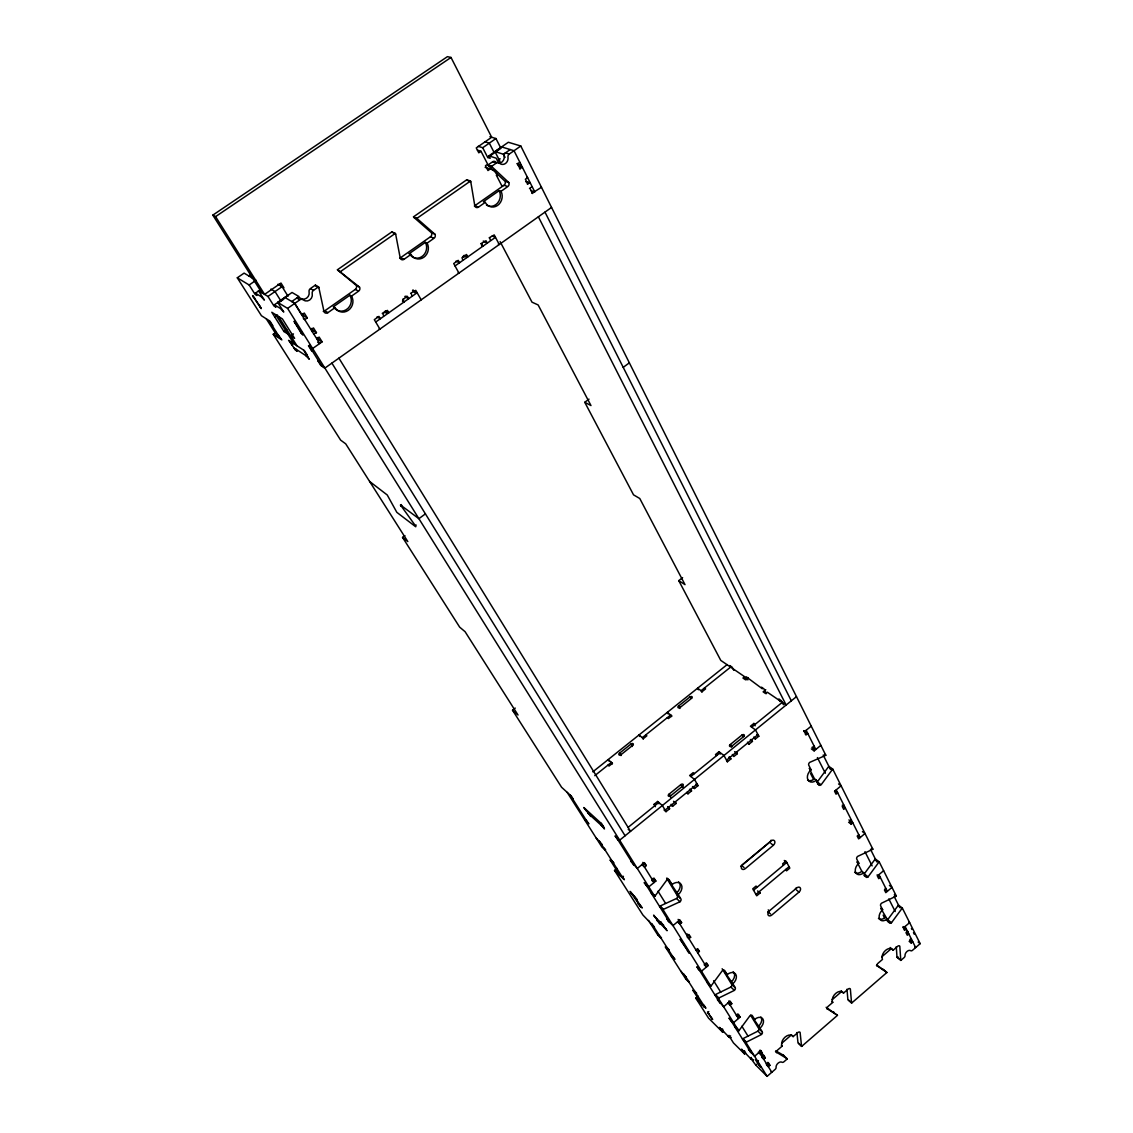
<?xml version="1.0" encoding="UTF-8"?>
<svg xmlns="http://www.w3.org/2000/svg" width="1133" height="1133" viewBox="0 0 1133 1133"><rect width="100%" height="100%" fill="white"/><g stroke="black" fill="none" stroke-linecap="round" stroke-linejoin="round"><path stroke-width="1.5" d="M896.274 946.65L896.982 956.932A2.039 1.331 -51.9 0 0 897.095 957.343L900.862 960.402L904.035 957.654A2.039 1.331 -52 0 0 905.026 955.601A4.065 2.648 -52.1 0 1 907.009 951.479A4.065 2.648 -52.1 0 1 910.677 950.686A2.039 1.317 -52.3 0 0 912.518 950.29L920.166 943.676L902.35 908.085L898.511 905.125A2.068 1.36 -52.8 0 0 898.115 905.564L887.677 919.727A2.068 1.374 -52.4 0 1 886.417 920.265M887.309 918.877A7.28 4.844 -52.4 0 1 879.59 918.948A7.28 4.844 -52.4 0 1 882.664 909.785L880.752 908.284L889.292 922.744A2.068 1.374 -52.4 0 0 891.487 922.715L901.939 908.524A2.068 1.36 -52.8 0 1 902.35 908.085M651.234 893.087L654.704 896.33A2.308 1.671 -48.3 0 0 655.171 895.849L666.756 880.129A2.294 1.671 -48.9 0 1 669.405 880.129L672.067 884.491A8.002 5.792 -48.9 0 1 681.245 884.505A8.002 5.792 -48.9 0 1 678.242 894.574L680.876 898.88A2.28 1.643 -48.8 0 1 680.012 901.741L663.556 909.289A2.28 1.643 -48.2 0 0 663.017 909.643L659.548 906.386A2.28 1.643 -48.2 0 1 660.086 906.032L676.5 898.511A2.266 1.643 -48.8 0 0 677.35 895.665L666.615 878.132M816.61 782.393A2.209 1.572 -54 0 0 817.261 781.997L828.435 766.829A2.209 1.572 -54.5 0 1 828.874 766.375L832.769 769.137L872.849 849.169A2.139 1.459 -53.5 0 1 872.368 849.495L857.653 856.392A2.139 1.459 -53.1 0 0 856.76 859.111L858.856 863.233A7.449 5.07 -52.9 0 0 855.755 872.693A7.449 5.07 -52.9 0 0 863.743 872.764L865.81 876.829A2.124 1.43 -52.9 0 0 868.076 876.843L878.783 862.298A2.11 1.43 -53.3 0 1 879.208 861.859L875.356 858.97A2.11 1.43 -53.3 0 0 874.931 859.409L864.252 873.897M832.769 769.137A2.209 1.572 -54.5 0 0 832.33 769.59L821.128 784.801A2.224 1.572 -54 0 1 818.706 784.687L817.417 783.753M722.132 968.743L731.706 984.379A2.167 1.487 -48.5 0 1 730.87 987.055L715.405 994.59A2.181 1.501 -48 0 0 714.909 994.944L718.379 998.315A2.181 1.501 -48 0 1 718.889 997.961L734.368 990.398A2.181 1.487 -48.5 0 0 735.218 987.707L732.824 983.798A7.648 5.268 -48.6 0 0 735.77 974.323A7.648 5.268 -48.6 0 0 727.202 974.607L724.78 970.641A2.195 1.515 -48.5 0 0 722.302 970.712L711.255 985.724A2.195 1.515 -48.1 0 1 710.802 986.177L707.332 982.821M750.612 1015.253L758.756 1028.537A2.124 1.416 -48.4 0 1 757.92 1031.143L742.951 1038.664A2.124 1.43 -47.9 0 0 742.455 1039.003L745.925 1042.431A2.139 1.43 -48 0 1 746.42 1042.091L761.433 1034.528A2.124 1.416 -48.4 0 0 762.268 1031.908L759.988 1028.183A7.464 5.014 -48.4 0 0 762.906 1019.006A7.464 5.014 -48.4 0 0 754.635 1019.431L752.312 1015.65A2.139 1.445 -48.4 0 0 749.933 1015.763L739.141 1030.421A2.153 1.445 -48 0 1 738.716 1030.874L735.232 1027.461A2.139 1.445 -48 0 0 735.671 1027.022L738.56 1029.855M767.848 1062.357L768.429 1062.924L766.857 1064.284L766.276 1063.717M909.983 939.54L912.731 941.721L911.229 943.01L909.955 940.503L911.456 939.2L910.507 938.45M768.429 1062.924L769.916 1065.332L768.344 1066.691L766.418 1064.779M897.095 957.343L897.888 956.663M751.335 1057.429L750.556 1058.095L755.81 1065.119L767.112 1076.35L775.114 1069.41A2.096 1.374 -48.2 0 0 776.091 1067.343A4.178 2.733 -48.3 0 1 778.059 1063.193A4.178 2.733 -48.3 0 1 781.982 1062.23A2.082 1.374 -48.4 0 0 783.951 1061.763L787.237 1058.902A2.082 1.374 -48.5 0 0 786.953 1058.619L775.482 1051.608M796.91 1032.517L797.972 1042.657A2.068 1.36 -49 0 0 798.114 1043.054L801.668 1046.396L837.443 1015.38A2.068 1.345 -50 0 0 837.188 1015.083L826.651 1008.441M846.974 989.236L847.866 999.462A2.054 1.345 -50.5 0 0 847.994 999.858L851.648 1003.059L886.87 972.525A2.039 1.331 -51.5 0 0 886.629 972.227L876.446 965.401M760.342 1050.234L760.923 1050.801L754.578 1056.282L748.431 1049.271L749.579 1050.404M745.684 1052.911L744.523 1053.902L741.548 1049.158L751.306 1059.298L752.085 1058.619M752.822 1060.361L753.601 1059.681M760.923 1050.801L762.438 1053.237L760.852 1054.611L758.331 1052.132M904.205 929.881L906.358 929.074L903.185 926.582M763.231 1054.894L763.812 1055.474L762.226 1056.834L761.645 1056.268M906.485 931.793L908.808 933.946L907.306 935.249L906.018 932.714L907.533 931.411L906.896 930.901M758.444 1060.615L757.255 1061.635L760.611 1067.074L755.527 1059.921M906.91 932.445L908.029 931.468M755.81 1065.119L756.971 1064.114M781.643 1043.366L791.372 1034.953L793.142 1036.624L797.83 1032.574A2.096 1.374 -49.1 0 1 800.11 1032.446L801.527 1046A2.082 1.36 -49 0 0 801.668 1046.396M832.118 999.759L841.692 991.488L843.533 993.089L848.135 989.095A2.068 1.36 -50.6 0 1 850.359 989.01L851.52 1002.663A2.054 1.345 -50.5 0 0 851.648 1003.059M881.8 956.847L891.232 948.703L893.116 950.219L897.662 946.296A2.054 1.345 -52.1 0 1 899.814 946.253L900.749 959.991A2.039 1.331 -52 0 0 900.862 960.402M763.812 1055.474L765.313 1057.896L763.741 1059.256L761.999 1057.542M793.142 1036.624A7.336 4.844 -48.8 0 0 785.098 1037.092A7.336 4.844 -48.8 0 0 782.181 1046.099L777.479 1050.164A2.096 1.388 -48.5 0 0 776.643 1052.741M843.533 993.089A7.251 4.773 -50.3 0 0 835.701 993.414A7.251 4.773 -50.3 0 0 832.741 1002.408L828.096 1006.416A2.082 1.36 -50 0 0 827.26 1008.979M743.786 1051.382L744.551 1050.716M744.537 1052.571L745.302 1051.906M749.947 1051.707L750.74 1051.027M723.491 1031.313L722.585 1032.092L719.582 1027.376L729.029 1037.177L730.558 1035.859M744.523 1053.902L733.448 1042.898L730.459 1038.168L731.238 1037.502M737.923 1014.021L738.504 1014.587L736.889 1015.975L736.308 1015.409M889.419 885.425L891.983 887.38L885.794 892.662L884.448 890.014L886.006 888.697L885.369 888.201M721.749 1029.515L722.514 1028.863M722.5 1030.704L723.265 1030.053M738.504 1014.587L740.076 1017.122L733.589 1022.674L728.958 1018.142L731.691 1021.796M729.029 1037.177L728.278 1035.987L729.043 1035.335M877.084 874.917L880.284 877.353L878.726 878.684L877.367 875.993L883.613 870.682M718.549 1000.779L717.401 999.66L723.647 1006.727L730.19 1001.161L731.791 1003.725L730.148 1005.127L727.627 1002.691M704.528 1005.438L703.763 1006.09L704.528 1007.294L702.389 1005.183L703.154 1004.532M708.805 1011.571L707.658 1012.534L712.629 1019.502L707.488 1012.137L709.258 1014.12M722.585 1032.092L708.55 1018.156L695.804 998.131L698.098 996.19M699.656 970.542L698.495 969.437L699.33 968.729M704.839 964.31L706.51 962.894L708.167 965.571L701.469 971.222L696.837 966.775L698.495 969.437M858.814 834.738L857.214 836.097L858.616 838.887L865.003 833.506L862.425 831.608M767.678 912.235A3.272 2.28 -50.5 0 0 768.146 911.895L796.74 887.975A3.257 2.252 -51.4 0 1 800.309 887.989A3.257 2.252 -51.4 0 1 799.006 892.096L771.785 915.039A3.272 2.28 -50.5 0 1 768.16 915.067A3.272 2.28 -50.5 0 1 769.449 910.946L768.231 909.898M697.716 952.825L699.401 951.408L697.716 948.689L696.03 950.105M848.589 822.218L851.166 824.116L852.781 822.77L848.914 819.924M753.544 890.226L786.741 862.468L784.263 860.457M755.938 894.419L789.05 866.688M759.266 891.629L760.059 893.016L756.731 895.806L752.751 888.839L756.079 886.048L756.886 887.436M851.35 819.938L849.736 821.283L851.166 824.116M687.235 935.929L688.935 934.498L690.648 937.26L688.949 938.69L687.193 937.033M843.887 805.138L842.258 806.498L843.717 809.373L845.345 808.013L842.286 805.152M677.562 921.922L679.899 924.103L681.613 922.673L679.871 919.869L672.988 925.59L668.357 921.228L669.206 920.506M740.656 866.15A3.342 2.379 -50.8 0 0 741.676 865.527L769.59 842.329A3.328 2.365 -51.9 0 0 771.006 840.233M773.301 845.317L745.33 868.6A3.357 2.393 -50.9 0 1 741.563 868.572A3.357 2.393 -50.9 0 1 742.88 864.309L770.936 840.998A3.342 2.365 -51.9 0 1 774.632 841.083A3.342 2.365 -51.9 0 1 773.301 845.317L770.822 843.334M652.282 879.576L654.038 878.132L655.851 881.049L648.798 886.856L644.167 882.565L647.141 886.544M811.964 747.355L814.287 746.42L813.65 745.967M811.341 748.885L814.145 750.853L820.859 745.33M631.973 862.284L630.826 861.222L637.298 868.459L644.436 862.61L646.277 865.584L644.493 867.042L641.59 864.38M806.016 734.765L807.716 733.377L803.821 730.672L806.016 734.765L805.379 734.311M621.564 875.979L622.64 876.984L623.462 876.305M811.242 726.126L804.458 731.677L803.807 731.224M664.037 809.982L666.02 811.667L669.603 808.764L668.088 806.71M671.968 805.832L672.577 806.342L676.132 803.439L675.24 801.895M687.391 793.298L687.986 793.808L691.541 790.919L690.648 789.375M692.461 786.869L694.501 788.511L698.041 785.636L694.501 779.419L689.629 775.524L693.169 772.649L694.373 773.627M726.777 761.277L727.4 761.758L730.898 758.912L729.425 756.872M736.478 752.128L737.328 753.686L733.83 756.532L732.343 754.493M748.318 743.758L748.955 744.225L752.439 741.393L750.967 739.367M754.705 738.574L755.343 739.042L758.813 736.209L755.484 729.907L750.414 726.253L753.884 723.435L755.145 724.341M653.387 926.1L654.449 927.12L642.907 915.011L614.525 870.427L617.003 868.416M655.412 806.682L654.038 804.373L657.607 801.47L662.366 805.506L666.02 811.667M727.4 761.758L723.959 755.499L718.988 751.717L715.475 754.564L716.722 755.513M628.22 827.274L658.797 802.476M690.833 776.487L720.234 752.666M741.803 735.161L730.162 744.608A1.728 1.105 -28.3 0 0 729.779 746.378A1.728 1.105 -28.3 0 0 732.031 746.01L743.701 736.549A1.728 1.105 -27.9 0 0 744.069 734.793A1.728 1.105 -27.9 0 0 741.803 735.161L743.701 736.549M751.675 727.159L782.393 702.262M670.722 795.763L682.604 786.118A1.742 1.119 -30.1 0 0 683.029 784.305A1.742 1.119 -30.1 0 0 680.791 784.645L668.923 794.275A1.756 1.133 -30.6 0 0 668.484 796.102A1.756 1.133 -30.6 0 0 670.722 795.763L668.923 794.275L670.736 797.363M796.471 696.639L619.652 840.19L615.035 835.984L618.094 840.077M665.113 810.123L697.149 784.078M726.536 760.201L757.991 734.637M765.766 689.714L763.118 691.852L765.639 693.58L767.338 692.206L786.132 705.023L538.373 216.785M746.25 679.8L744.622 676.698L742.951 678.044L745.387 679.701L747.992 677.605M592.828 771.828L727.188 664.575M689.799 697.064L678.568 706.043A1.657 1.02 -29.1 0 0 678.157 707.686A1.657 1.02 -29.1 0 0 680.296 707.318L691.541 698.339A1.657 1.006 -28.7 0 0 691.937 696.696A1.657 1.006 -28.7 0 0 689.799 697.064L691.541 698.339M594.754 775.666L611.395 762.367L612.316 763.869M621.167 754.564L632.625 745.415A1.671 1.034 -30.7 0 0 633.078 743.701A1.671 1.034 -30.7 0 0 630.954 744.055L619.524 753.19A1.671 1.034 -31.1 0 0 619.057 754.904A1.671 1.034 -31.1 0 0 621.167 754.564L619.524 753.19L620.969 755.598M730.743 667.011L701.072 690.719L701.908 692.249M572.193 798.184L573.241 799.147L571.358 796.173L561.586 787.265L512.527 710.207L515.246 708.083M744.622 676.698L720.786 660.412L678.752 580.634L682.618 577.618M369.613 481.454L387.245 494.994L396.833 512.343L415.74 526.788L416.08 524.947M512.527 710.207L518.022 715.022L465.082 631.69L459.672 627.158L402.555 537.41L404.934 535.64M678.752 580.634L685.012 584.642L639.777 498.506L633.531 494.838L584.77 402.286L589.004 399.142M425.413 513.858L418.898 518.687L400.487 504.992L415.273 525.542M623.221 367.361L629.353 362.829M400.516 505.176L401.309 504.582M400.615 505.431L401.408 504.851L400.785 505.785M401.025 506.196L401.833 505.601M323.316 367.078L324.874 368.098L551.559 207.452M404.977 296.336L406.265 296.251M377.02 316.914L380.334 318.755L378.946 316.39L374.315 319.662L379.909 329.094L379.243 328.726M382.246 313.359L387.415 310.4L388.803 312.765L387.132 311.858A2.167 0.836 -30.1 0 1 384.569 312.623A2.167 0.836 -30.1 0 1 385.461 310.966L386.849 313.317M410.613 293.305L415.769 290.36L421.179 299.848M455.962 261.142L459.531 262.743L458.228 260.349L453.71 263.55L458.936 273.081L458.228 272.756M464.204 255.322A2.139 0.807 -28.9 0 0 463.411 256.908A2.139 0.807 -28.9 0 0 466.003 256.1L467.802 256.894L466.513 254.5L461.995 257.687L462.703 259.811M480.902 243.652L486 240.734L487.275 243.128L483.281 241.017M489.116 237.845L494.215 234.928L499.271 244.501L498.336 244.119M375.717 322.027L417.114 292.739L412.539 290.445M455.013 265.943L495.475 237.321L492.189 236.004M316.787 338.753L319.152 337.096L322.098 341.84L312.651 348.511L308.53 345.877L309.706 345.041M529.493 188.432L531.717 186.86M531.958 193.304L541.461 187.285L540.682 187.016M308.53 345.877L311.476 350.579L312.651 349.757M293.461 333.909L290.699 335.835L294.608 338.342L282.372 318.897L271.793 312.255L283.944 331.502L287.782 333.966M351.527 296.11A10.324 9.602 -69.4 0 1 348.341 310.315A10.324 9.602 -69.4 0 1 335.014 307.68L333.428 306.76L349.899 295.217L351.527 296.11L358.58 291.167A2.946 2.733 -71.2 0 0 359.487 287.088L337.436 269.767L391.933 231.84L395.445 233.554A3.045 2.776 -76.8 0 1 395.658 234.149L400.317 258.494A2.946 2.677 -74.3 0 0 404.014 259.315L410.953 254.443A10.31 9.305 -74.9 0 0 423.784 257.29A10.31 9.305 -74.9 0 0 427.099 243.128L433.996 238.298A2.946 2.648 -75.8 0 0 434.945 234.234L417.482 218.938A3.102 2.79 -77.9 0 1 417.1 218.471L413.503 216.842L466.81 179.75L470.492 181.053A2.96 2.62 -79.3 0 1 470.776 181.832L474.883 206.263A2.946 2.592 -77.4 0 0 478.452 207.127L485.25 202.368A10.296 9.022 -77.7 0 0 497.614 205.413A10.296 9.022 -77.7 0 0 501.041 191.307L507.782 186.577A2.946 2.563 -78.2 0 0 508.774 182.526L491.991 166.82A2.917 2.549 -79.9 0 1 491.665 166.31L487.912 165.064L492.685 161.75A2.96 2.578 -79.9 0 1 495.673 161.934A5.934 5.169 -80.2 0 0 496.99 162.798M410.132 254.967L409.225 253.65L425.357 242.349L427.099 243.128M501.041 191.293L499.157 190.641L483.394 201.688L485.25 202.368M299.395 299.523L296.818 298.007A2.974 2.804 -69.2 0 1 300.089 298.064A5.948 5.608 -70.5 0 0 309.097 291.79A2.974 2.79 -70.9 0 1 310.357 288.603L315.385 285.105L318.529 286.861A2.974 2.79 -71.3 0 1 318.855 287.626L324.08 311.901A2.974 2.776 -68.1 0 0 325.27 312.949A2.96 2.762 -68.1 0 0 327.919 312.651L335.014 307.68M311.108 329.604L313.487 327.933L316.447 332.72L313.558 334.065M312.156 331.629L313.345 330.808L316.447 332.72M525.698 181.705L530.088 182.597L527.227 183.943M402.555 537.41L407.823 541.588L345.721 443.853L340.622 440.114L273.251 334.277L275.9 332.422M303.347 318.628L304.89 319.577L307.284 317.906L304.281 313.062L301.888 314.733L294.835 303.361L284.879 297.427M519.92 162.401L517.03 163.775M520.118 164.667C516.251 166.664 519.254 163.01 520.359 166.452M518.588 166.14L520.826 164.582M283.944 331.502L286.677 329.59M519.537 168.732L522.426 167.372L520.5 166.763M337.436 269.767L356.215 285.36A2.946 2.719 -71.4 0 1 355.309 289.411L324.76 310.81A2.946 2.762 -68.3 0 1 323.231 311.32M413.503 216.842L413.616 217.012A3.087 2.79 -78.1 0 0 413.998 217.479L431.418 232.732A2.932 2.634 -76 0 1 430.469 236.769L400.586 257.701A2.932 2.677 -74.5 0 1 399.652 258.126M487.912 165.064A2.903 2.535 -80.1 0 0 488.252 165.574L504.992 181.238A2.932 2.563 -78.4 0 1 504.015 185.26L474.769 205.739A2.932 2.592 -77.6 0 1 474.345 205.994M291.762 301.534L298.97 296.534L292.031 292.484L277.727 302.384L283.774 312.028L280.29 308.403L274.398 304.791L288.518 295.019M818.706 784.687L816.44 780.24A7.804 5.566 -54.1 0 1 807.928 779.844A7.804 5.566 -54.1 0 1 811.086 769.789L808.792 765.285A2.238 1.6 -54.3 0 1 809.698 762.382L825.306 755.541A2.238 1.6 -54.8 0 0 825.801 755.215L520.798 146.015L508.32 142.262L494.937 151.581L503.477 154.258L510.232 149.556M502.131 146.653L488.904 155.858L496.254 158.209L497.514 160.674L500.177 158.818M274.724 316.9L277.486 314.988M277.727 302.384L287.598 308.388L299.905 299.82A2.988 2.818 -69 0 1 303.177 299.877A5.977 5.623 -70.2 0 0 312.226 293.574A2.988 2.804 -70.6 0 1 313.487 290.374L318.529 286.861M340.665 271.453L395.36 233.37M417.001 218.301L470.492 181.053M491.665 166.31L496.452 162.968A2.974 2.592 -79.7 0 1 499.441 163.152A5.948 5.183 -80 0 0 505.417 163.52A5.948 5.183 -80 0 0 507.981 157.204A2.974 2.578 -80 0 1 509.269 154.046L520.798 146.015M490.745 168.619L487.969 170.545L485.476 165.73L487.672 164.214L481.001 151.284L477.418 150.137M278.18 303.049L283.802 299.154M478.225 146.327L482.7 147.729L487.742 157.515L494.342 152.927L489.314 143.126L495.942 138.538L500.928 148.338L496.962 151.086M254.585 279.384L244.091 273.124L237.293 277.797L249.161 285.006L255.067 294.339L256.922 295.486L255.435 293.15L259.57 290.289M255.435 293.15L261.029 296.577L264.386 300.089L258.437 290.657L267.954 296.449L282.089 286.677L288.023 296.237M482.7 147.729L489.343 143.14L484.825 141.752M481.001 151.284L478.792 152.813L476.271 147.927L491.68 137.263L451.005 57.457L447.436 56.65L212.834 215.128L261.737 292.668M251.611 277.599L252.829 276.778M249.161 285.006L256.058 280.248M248.892 275.985L251.285 274.328M212.834 215.128L215.582 216.601L451.005 57.457M879.208 861.859L896.288 895.976A2.082 1.388 -53 0 1 895.821 896.302L881.531 903.213A2.082 1.388 -52.6 0 0 880.653 905.862L882.664 909.785M489.909 136.725L495.942 138.538M501.622 146.908L514.028 150.731L534.818 191.959L530.98 190.656M506.097 153.054L509.269 154.046M487.742 157.515L490.164 158.294L488.904 155.858M497.514 160.674L499.993 161.467L494.937 151.581M492.685 161.75L495.829 162.77M526.661 177.357L527.61 177.683L525.386 179.241L527.865 184.155M488.38 165.715L491.495 166.749M485.136 167.344L495.008 170.644L497.486 175.473L496.282 175.063L501.622 185.43L502.84 185.854M505.615 181.45L508.774 182.526M504.015 185.26L507.159 186.35M468.311 180.968L470.776 181.832M475.393 205.979L478.452 207.141M490.391 240.238L489.725 238.086M413.998 217.479L416.902 218.697M481.879 245.918L482.785 246.3L481.511 243.907M432.013 232.973L434.945 234.234M430.469 236.769L433.415 238.043M393.944 233.384L395.658 234.149M409.225 253.65L410.953 254.443M401.167 257.97L404.014 259.315M411.973 295.685L411.18 293.603M405.317 296.931L408.73 298.673L407.356 296.308L402.767 299.551L404.141 301.916L402.442 301.038M337.946 270.39L340.636 271.793M584.77 402.286L590.973 405.557L538.147 304.961L532 302.171L500.106 241.626M356.768 285.643L359.487 287.088M355.309 289.411L358.028 290.869M383.634 315.725L382.798 313.657M316.234 286.167L318.855 287.626M310.867 288.901L313.487 290.374M775.723 1050.815L783.441 1055.234L787.237 1058.902M325.284 311.122L327.919 312.651M277.939 284.256L283.944 287.824L280.984 283.052L264.598 294.396L215.582 216.601M294.325 303.049L319.733 343.511L317.665 342.208M292.272 301.831L294.835 303.361M270.9 289.099L275.036 291.563L280.998 301.109M307.284 317.906L304.182 316.036L302.695 313.614M826.127 1007.279L837.443 1015.38M253.197 296.931L254.557 297.767M294.651 322.693L296.18 323.641M322.098 341.84L318.982 339.9L317.509 337.535M260.618 307.326L252.588 295.557L261.199 308.643L259.103 304.947M302.426 333.64L300.896 332.677L294.07 321.29L302.993 335L300.896 332.677L302.426 333.64L301.392 331.983M271.906 325.114L272.826 325.709L269.966 321.177L261.44 315.725L237.293 277.797M311.476 350.579L312.51 351.244M278.081 334.83L281.848 339.914L273.251 334.277M318.855 361.399L317.821 360.719L320.724 365.378L324.874 368.098M292.399 345.494L288.575 340.339L304.536 350.706L307.425 355.309L306.434 354.657M293.844 347.76L307.879 356.966M876.928 965.189L886.006 971.703M824.512 754.309L825.801 755.215M813.239 747.653L815.831 749.48L806.158 730.289M829.087 767.282L832.33 769.59M838.533 783.937L841.125 785.792L834.554 791.259L836.041 794.176L837.669 792.817L835.092 790.947M704.429 688.028L705.59 688.878L702.233 691.555L697.588 688.213L698.424 689.742M809.16 768.401L811.086 769.789M756.702 734.68L758.813 736.209M809.755 769.562L814.5 778.838L816.44 780.24M817.261 781.997L820.476 784.333M753.87 737.002L755.343 739.042M750.329 739.849L752.439 741.393M747.483 742.186L748.955 744.225M857.653 835.63L860.216 837.542L836.196 789.885M871.872 848.447L872.849 849.169M680.296 707.318L678.568 706.043L679.927 708.479M732.031 746.01L730.162 744.608L731.521 747.114M734.609 751.646L737.328 753.686M874.931 859.409L878.132 861.816M728.831 757.326L730.898 758.912M858.856 863.233L856.945 861.76L861.831 871.291L863.743 872.764M667.309 717.699L668.442 718.563L671.841 715.858L667.295 712.388L668.144 713.917M894.362 894.504L896.288 895.976M894.532 895.311L895.821 896.302M884.788 889.377L887.337 891.345L878.939 874.662M864.89 874.393L868.076 876.843M863.898 875.356L865.173 876.333M898.115 905.564L901.301 908.029M908.666 921.865L909.615 922.616L903.553 927.828L902.916 927.332M918.127 942.061L920.166 943.676M888.314 920.223L891.487 922.715M887.394 921.242L888.654 922.248M909.119 941.339L911.229 943.01M915.039 947.061L915.676 947.556L905.069 926.525M645.739 734.92L646.858 735.813L643.445 738.546L638.984 734.991L639.876 736.492M696.002 783.994L698.041 785.636M692.999 786.472L694.501 788.511M897.605 957.442L900.749 959.991M689.515 789.276L691.541 790.919M632.625 745.415L630.954 744.055L632.384 746.477M796.527 890.056L799.006 892.096M886.87 972.525L883.145 969.423A2.039 1.331 -51.4 0 0 882.89 969.126M673.54 801.272L676.132 803.439M671.062 804.303L672.577 806.342M741.676 865.527L744.098 867.581M667.606 807.078L669.603 808.764M757.623 890.949L760.059 893.016M607.954 765.129L609.03 766.05L612.486 763.288L608.138 759.606L609.058 761.107M654.038 804.373L655.214 805.379M768.146 911.895L770.567 913.991M848.461 999.986L851.52 1002.663M831.82 1001.6L832.741 1002.408M628.206 829.271L630.529 831.353L338.909 358.141M667.45 878.358L669.405 880.129M672.067 884.491L670.311 882.89L678.242 894.574M642.793 862.397L646.277 865.584M586.809 811.525L583.821 807.532L601.807 823.918L603.705 826.948L602.586 825.929M587.758 813.027L603.549 827.444M677.35 895.665L680.282 898.342M677.081 899.05L680.012 901.741M652.948 878.387L655.851 881.049M651.772 880.369L654.095 882.508L642.652 864.068M585.973 819.91L588.877 823.79L584.656 819.895M596.071 837.868L602.119 844.651L601.057 843.66M603.804 847.966L605.574 849.623A2.195 1.657 -47.9 0 1 605.121 850.062L601.949 847.102L567.151 792.335M654.01 894.773L655.171 895.849M678.115 919.401L681.613 922.673M613.392 862.284L610.744 859.791A2.181 1.629 -47.9 0 0 610.22 860.131L620.133 875.724M660.086 906.032L662.975 908.751M610.22 860.131L613.406 863.105A2.181 1.629 -47.9 0 1 613.916 862.78M687.15 933.974L690.648 937.26M727.202 974.607L725.446 972.95L732.824 983.798M667.748 919.514L666.601 918.424L668.357 921.228M798.567 1043.21L801.527 1046M614.525 870.427L624.382 879.732L622.64 876.984M697.078 949.213L699.401 951.408M732.286 984.931L735.218 987.707M705.845 963.362L708.167 965.571M730.87 987.055L733.787 989.831M630.939 892.719L636.902 899.46L635.84 898.441M680.352 939.654L689.402 953.179L680.14 939.172L682.08 941.311M654.435 916.498L663.683 925.293M704.174 964.778L706.496 966.987L678.157 921.299M656.998 920.562L666.246 929.372M639.522 904.261L642.284 907.958L638.035 903.893M687.462 951.054L689.204 952.711M754.635 1019.431L752.879 1017.746L759.988 1028.183M781.303 1045.249L782.181 1046.099M759.337 1029.104L762.268 1031.908M728.873 1000.921L731.791 1003.725M660.936 937.218L658.273 934.654A2.096 1.501 -47.7 0 1 657.848 935.093L661.049 938.166A2.11 1.501 -47.7 0 0 661.474 937.727M757.92 1031.143L760.852 1033.962M737.172 1014.318L740.076 1017.122M666.431 947.188L669.107 949.766M715.985 995.156L718.889 997.961M665.907 946.664A2.082 1.487 -47.7 0 0 665.411 946.99L668.612 950.091A2.096 1.487 -47.7 0 1 668.98 949.836M672.266 955.841L674.942 959.41L670.665 955.261M680.621 970.924L686.471 977.581L685.394 976.533M688.822 981.164L686.159 978.558A2.054 1.43 -47.6 0 1 685.748 978.983L688.949 982.127A2.054 1.43 -47.6 0 0 689.36 981.688M759.521 1050.39L762.438 1053.237M762.41 1055.05L765.313 1057.896M693.977 990.554L696.639 993.174A2.039 1.416 -47.6 0 0 696.172 993.499L692.971 990.355A2.039 1.416 -47.6 0 1 693.438 990.03M743.517 1039.23L746.42 1042.091M767.395 1062.853L769.916 1065.332M771.233 1071.705L771.814 1072.271L759.337 1052.175M703.296 1004.744L705.901 1008.2L701.639 1003.994M695.804 998.131L701.454 1003.696M710.802 1017.491L712.402 1019.077M758.657 1064.935L760.399 1066.649M728.278 1035.987L730.459 1038.168M269.045 320.597L280.913 339.305M570.296 795.21L587.829 822.813M599.244 840.813L623.32 878.726M634.126 895.75L641.221 906.938M651.716 923.48L673.866 958.362M683.822 974.054L704.825 1007.152M633.064 894.744L630.075 891.374L641.009 907.25L640.159 905.918M266.283 318.826L278.137 337.478M648.529 920.421L657.848 935.093M665.411 946.99L685.748 978.983M692.971 990.355L702.389 1005.183M661.445 923.168L660.581 921.809L667.082 930.717L664.009 927.233M278.491 316.461L296.973 345.792M275.602 314.648L294.042 343.894M656.644 918.594L653.585 915.138L660.043 924.004L659.194 922.659M295.755 349.021L297.186 351.287L295.26 350.012L289.552 340.962M589.925 815.009L590.874 816.511L584.911 808.523M750.556 1058.095L751.306 1059.298M303.545 350.069L309.309 359.246L305.882 355.649M600.702 822.912L604.484 828.945L601.311 825.405M274.398 304.791L275.9 307.185L273.959 305.981L267.954 296.449M309.564 346.528L321.758 366.058M616.182 837.032L633.829 865.258M645.328 883.641L669.504 922.319M697.985 967.879L720.163 1003.342M730.119 1019.275L751.108 1052.84M287.598 308.388L654.704 896.33M663.017 909.643L710.802 986.177M718.379 998.315L738.716 1030.874M745.925 1042.431L767.112 1076.35M331.898 363.112L625.09 835.757M728.561 1002.549L738.461 1018.51M658.004 891.218L665.468 903.213M713.62 980.753L720.786 992.281M741.874 1026.257L748.106 1036.284M279.554 283.746L281.026 286.125M311.858 328.414L313.345 330.808M657.607 801.47L658.981 803.779M387.132 311.858L387.953 313.274M643.204 739.169L642.326 737.654L670.694 714.98L671.557 716.509M683.142 787.053L680.791 784.645L682.222 787.123M687.108 792.25L687.986 793.808M413.106 289.991L414.65 292.696M783.441 865.23L782.662 863.813L785.976 861.052L789.828 868.09L786.529 870.852L785.764 869.45M718.988 751.717L720.276 754.068M466.003 256.1L466.782 257.531M753.884 723.435L755.13 725.8M733.787 670.283L732.173 667.195L729.794 665.567L730.601 667.125M747.879 679.913L746.25 676.798L762.311 688.765L761.503 687.193L764.01 688.906L766.432 693.623M391.933 231.84L392.032 232.024A3.031 2.762 -77 0 1 392.245 232.619M810.534 773.457L813.324 778.909M883.145 915.138L884.717 918.212M503.477 154.258L505.063 157.388M783.455 704.754L781.43 700.789L778.853 699.019L780.141 701.554M544.973 212.112L791.316 700.831M517.356 163.662L520.189 168.944M530.131 188.644L532.595 193.531M812.616 747.808L814.145 750.853M817.417 757.595L825.32 773.23M864.961 851.676L872.141 865.895M888.824 898.922L895.197 911.527M903.426 927.828L904.842 930.377M911.428 928.536L911.867 929.414M913.481 932.643L914.218 934.201M823.195 755.045L830.404 769.406M870.484 849.254L876.829 861.916M894.22 896.557L899.758 907.604M349.899 295.217L350.621 296.69A10.31 9.588 -69.5 0 1 346.018 309.847A10.31 9.588 -69.5 0 1 333.428 306.76M678.554 881.842A7.988 5.778 -48.9 0 1 676.486 892.974M814.5 778.838A7.789 5.566 -54.1 0 1 807.574 780.141M877.069 965.911A2.054 1.345 -51.5 0 1 877.933 963.347L882.494 959.41A7.18 4.702 -51.8 0 1 885.51 950.417A7.18 4.702 -51.8 0 1 893.116 950.219M783.441 1055.234A2.082 1.374 -48.5 0 1 783.71 1055.517M833.548 1011.84A2.054 1.345 -50 0 1 833.817 1012.137M890.212 947.514A7.18 4.702 -51.8 0 1 891.232 948.703M841.224 990.837A7.251 4.773 -50.3 0 1 841.692 991.488M733.15 971.689A7.634 5.254 -48.6 0 1 731.068 982.127M760.909 1016.995A7.449 5.014 -48.4 0 1 758.232 1026.498M885.411 917.376A7.265 4.844 -52.4 0 1 878.443 918.424M861.831 871.291A7.435 5.07 -52.9 0 1 854.636 872.254M796.442 887.592A3.243 2.252 -51.4 0 1 795.295 889.051M315.385 285.105A2.96 2.776 -71.5 0 1 315.71 285.87M505.46 152.856A2.96 2.563 -80.1 0 0 504.185 156.014A5.934 5.169 -80.2 0 1 498.562 163.194M499.157 190.641A10.268 9.007 -77.7 0 1 497.543 203.104A10.268 9.007 -77.7 0 1 486.482 205.101M466.81 179.75A2.946 2.606 -79.5 0 1 467.093 180.529M425.357 242.349A10.282 9.305 -75 0 1 423.317 255.449A10.282 9.305 -75 0 1 411.222 256.1M481.27 243.907A2.139 0.807 -28.7 0 1 481.511 245.068M402.881 299.31A2.153 0.821 -29.9 0 1 403.008 300.557"/></g></svg>
